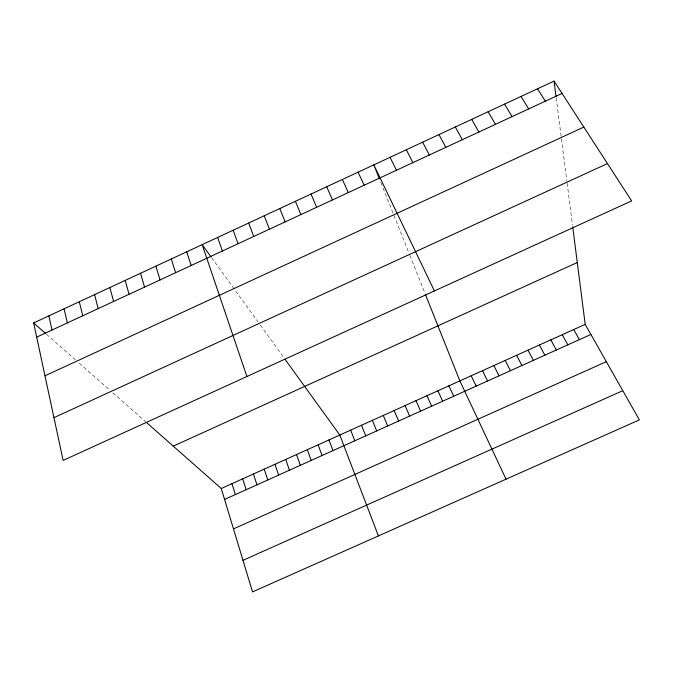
<?xml version="1.0" encoding="UTF-8"?>
<svg xmlns="http://www.w3.org/2000/svg" width="673" height="673" viewBox="0 0 673 673"><rect width="100%" height="100%" fill="white"/><g stroke="black" fill="none" stroke-linecap="round" stroke-linejoin="round"><path stroke-width="0.5" stroke-dasharray="3.37 2.52" d="M46.487 334.279L75.393 359.786M79.296 363.235L109.724 390.079M112.795 392.788L145.654 421.786M211.6 257.7L234.574 289.474M235.718 291.064L258.062 321.972M260.316 325.084L283.308 356.892M380.817 182.442L382.626 186.968M383.004 187.927L408.822 252.754M409.882 255.404L424.604 292.368M556.201 97.879L566.876 181.239M567.129 183.233L572.462 224.858"/><path stroke-width="1.01" d="M33.65 322.956L554.056 81.105L631.636 200.907L63.127 460.408L33.65 322.956L45.697 333.589M36.695 337.139L562.039 93.446M44.982 375.795L583.836 127.088M53.958 417.655L607.467 163.581M173.255 446.14L577.283 262.512M146.42 422.459L221.266 488.505L585.199 324.361L572.715 226.835M224.572 499.433L590.919 334.447M233.481 528.894L606.339 361.653M242.987 560.315L622.794 390.685M211.028 256.901L202.161 244.636L246.907 376.518M284.982 359.214L339.798 435.044L378.419 535.918M537.525 88.786L545.349 101.186M521.02 96.458L528.692 108.917M504.557 104.113L512.06 116.631M488.11 111.752L495.454 124.328M471.697 119.382L478.89 132.017M585.199 324.361L639.35 419.893L252.535 591.895L221.266 488.505M573.741 329.534L579.377 339.646M455.31 126.995L462.343 139.69M562.292 334.7L567.852 344.837M550.851 339.857L556.335 350.019M438.956 134.592L445.829 147.353M539.426 345.005L544.836 355.201M422.627 142.18L429.34 155M528.019 350.153L533.353 360.375M516.628 355.294L521.878 365.54M406.332 149.759L412.886 162.63M505.246 360.425L510.428 370.697M493.881 365.548L498.979 375.854M390.062 157.322L396.464 170.252M482.524 370.672L487.555 380.994M434.421 290.929L373.818 164.868L379.37 178.816M471.193 375.786L476.139 386.134M506.029 479.176L459.861 380.893L425.302 294.126M358.078 172.179L364.177 185.226M448.883 385.848L453.686 396.246M342.372 179.481L348.32 192.587M437.921 390.794L442.649 401.217M426.968 395.732L431.62 406.189M326.691 186.766L332.479 199.931M416.023 400.662L420.608 411.144M405.096 405.592L409.605 416.099M311.027 194.043L316.672 207.267M394.185 410.522L398.618 421.046M295.397 201.311L300.898 214.586M383.282 415.434L387.648 425.992M372.388 420.347L376.687 430.93M279.791 208.563L285.142 221.888M361.51 425.252L365.733 435.86M350.65 430.148L354.797 440.781M264.22 215.806L269.419 229.182M248.665 223.032L253.721 236.467M328.962 439.932L332.967 450.616M318.136 444.819L322.073 455.52M233.136 230.242L238.049 243.735M307.317 449.69L311.187 460.425M296.524 454.561L300.318 465.321M217.64 237.451L222.401 250.995M285.731 459.432L289.457 470.208M274.954 464.294L278.614 475.096M264.195 469.148L267.778 479.975M186.715 251.82L191.182 265.473M253.443 473.994L256.96 484.846M242.709 478.84L246.15 489.708M171.295 258.987L175.619 272.7M231.983 483.677L235.357 494.571M155.9 266.138L160.081 279.901M140.531 273.28L144.56 287.102M125.186 280.414L129.073 294.286M109.867 287.531L113.611 301.462M94.573 294.639L98.174 308.621M79.305 301.74L82.771 315.763M64.061 308.823L67.384 322.905M48.843 315.889L52.023 330.031M554.056 81.105L556.066 96.853"/></g></svg>
